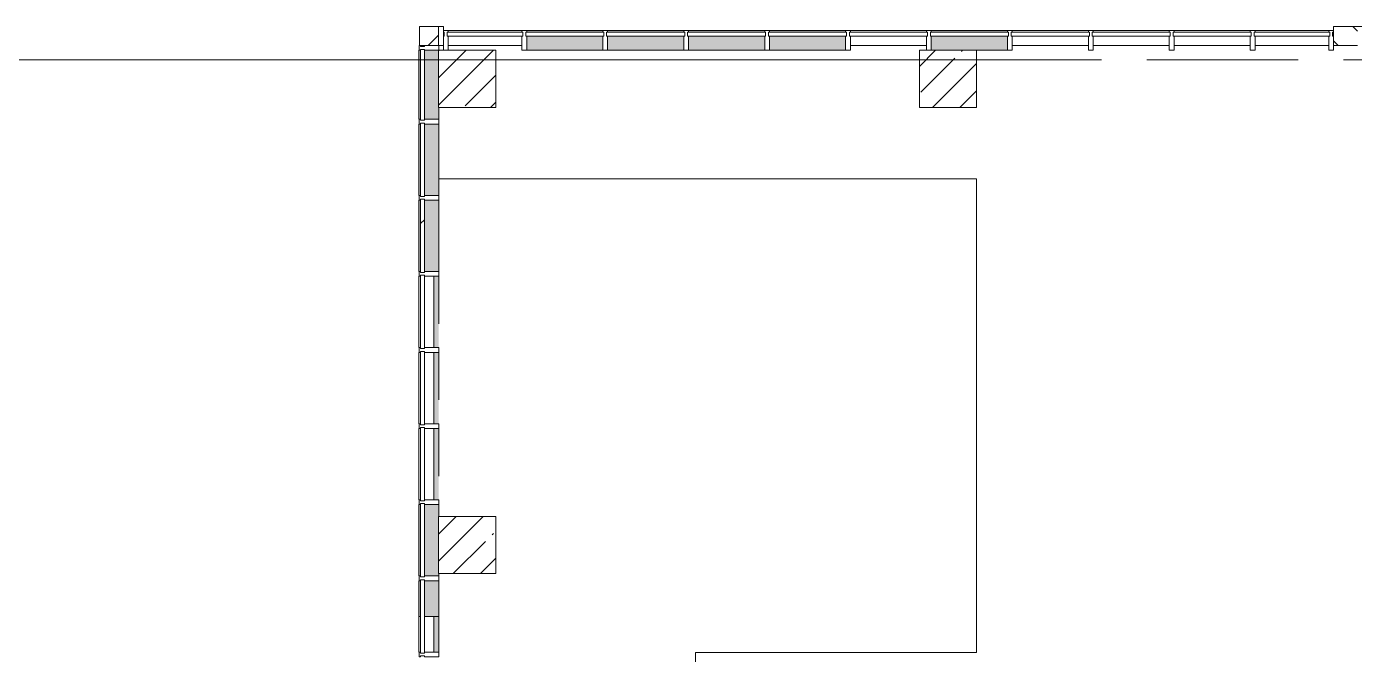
# Model space of a CAD drawing. Header units: millimetres. Extents: x 81731 to 272849, y -8553 to 29000.
# Drawn here: x 145571 to 159518, y 20750 to 27350 of the extents above; entities that cross this region are included whole.
import ezdxf

# ---------------------------------------------------------------- set-up
doc = ezdxf.new("R2010")
doc.units = ezdxf.units.MM
doc.linetypes.add('200_ШТРИХ__ш1_п0_6_', pattern=[800, 500, -300])
doc.linetypes.add('Осевая', pattern=[3175, 635, -476.25, 1587.5, -476.25])
for name, color, linetype, lineweight in [('A-DETL-MBND-1', 7, '200_ШТРИХ__ш1_п0_6_', 9), ('A-GLAZ-CURT-2', 7, 'Continuous', 5), ('A-GLAZ-CWMG-2', 7, 'Continuous', 5), ('A-WALL-6', 7, 'Continuous', 5), ('S-COLS-1', 7, 'Continuous', 5), ('Оси', 7, 'Continuous', 9), ('Оси-2', 7, 'Осевая', 9)]:
    doc.layers.add(name, color=color, linetype=linetype, lineweight=lineweight)
doc.layers.add('A-FLOR-1', color=7, linetype='Continuous', lineweight=5, true_color=0xaaaaaa)
doc.layers.add('A-GLAZ-CWMG-3', color=7, linetype='Continuous', lineweight=5, true_color=0x383e42)

# ---------------------------------------------------------------- blocks, each defined once
blk = doc.blocks.new('Прямоугольный импост - Импост структурный с накладкой - 190мм-22856805-2_4_3_птичка')
at = {"layer": 'A-GLAZ-CWMG-2'}
for p, q in [((0, 17), (-50, 17)), ((-50, 17), (-50, 0)), ((-50, 0), (-40, 0)), ((-40, 0), (-40, -40)), ((-10, -40), (-10, 0)), ((-10, 0), (0, 0)), ((0, 11), (0, 17)), ((-40, -40), (-50, -40)), ((-50, -40), (-50, -190)), ((0, -40), (-10, -40)), ((-50, -190), (0, -190))]:
    blk.add_line(p, q, dxfattribs=at)
blk = doc.blocks.new('Системная панель - Стекло - 40мм-22858580-2_4_3_птичка')
at = {"layer": 'A-GLAZ-CURT-2'}
for p, q in [((372.5, 40), (-372.5, 40)), ((-372.5, 40), (-372.5, 0)), ((-372.5, 0), (372.5, 0)), ((372.5, 0), (372.5, 40))]:
    blk.add_line(p, q, dxfattribs=at)
blk = doc.blocks.new('Системная панель - Стекло - 40мм-V103-2_4_3_птичка')
at = {"layer": 'A-GLAZ-CURT-2'}
for p, q in [((385, 40), (-385, 40)), ((-385, 40), (-385, 0)), ((-385, 0), (385, 0)), ((385, 0), (385, 40))]:
    blk.add_line(p, q, dxfattribs=at)
blk = doc.blocks.new('Прямоугольный импост - Импост структурный с накладкой - 190мм-22856798-2_4_3_птичка')
at = {"layer": 'A-GLAZ-CWMG-2'}
for p, q in [((-25, 0), (-25, 17)), ((-25, 17), (25, 17)), ((-15, 0), (-25, 0)), ((-15, -40), (-15, 0)), ((25, 0), (15, 0)), ((15, 0), (15, -40)), ((25, 17), (25, 0)), ((-25, -190), (-25, -40)), ((-25, -40), (-15, -40)), ((15, -40), (25, -40)), ((25, -40), (25, -190)), ((25, -190), (-25, -190))]:
    blk.add_line(p, q, dxfattribs=at)
blk = doc.blocks.new('Прямоугольный импост - Импост структурный с накладкой - 160мм-22858437-2_4_3_птичка')
at = {"layer": 'A-GLAZ-CWMG-2'}
for p, q in [((3854, 23925), (3854, 23175)), ((4011, 23925), (4011, 23175))]:
    blk.add_line(p, q, dxfattribs=at)
blk = doc.blocks.new('Системная панель - Стекло - 40мм-V104-2_4_3_птичка')
at = {"layer": 'A-GLAZ-CURT-2'}
for p, q in [((385, 40), (-385, 40)), ((-385, 40), (-385, 0)), ((-385, 0), (385, 0)), ((385, 0), (385, 40))]:
    blk.add_line(p, q, dxfattribs=at)
blk = doc.blocks.new('Системная панель - Стекло - 40мм-V105-2_4_3_птичка')
at = {"layer": 'A-GLAZ-CURT-2'}
h = blk.add_hatch(dxfattribs=at)
h.set_pattern_fill('FP_83', color=256, style=0, pattern_type=2)
h.set_pattern_definition([(135, (23850.1, -4371.1), (-1414.21, -1414.21), [1000, -3000]), (135, (24350.1, -5371.1), (-1414.21, -1414.21), [3000, -1000]), (135, (24850.1, -3371.1), (-1414.21, -1414.21), [1000, -3000])])
h.paths.add_polyline_path([(385, 40), (-385, 40), (-385, 0), (385, 0)])
for p, q in [((385, 40), (-385, 40)), ((-385, 40), (-385, 0)), ((-385, 0), (385, 0)), ((385, 0), (385, 40))]:
    blk.add_line(p, q, dxfattribs=at)
blk = doc.blocks.new('Системная панель - Стекло - 40мм-22856069-2_4_3_птичка')
at = {"layer": 'A-GLAZ-CURT-2'}
for p, q in [((397.5, 0), (-397.5, 0)), ((-397.5, 0), (-397.5, -40)), ((397.5, -40), (397.5, 0)), ((-397.5, -40), (397.5, -40))]:
    blk.add_line(p, q, dxfattribs=at)
blk = doc.blocks.new('Системная панель - Стекло - 40мм-22856070-2_4_3_птичка')
at = {"layer": 'A-GLAZ-CURT-2'}
h = blk.add_hatch(dxfattribs=at)
h.set_pattern_fill('FP_84', color=256, style=0, pattern_type=2)
h.set_pattern_definition([(45, (-9285, -26790), (-1414.21, 1414.21), [1000, -3000]), (45, (-10285, -27290), (-1414.21, 1414.21), [3000, -1000]), (45, (-8285, -27790), (-1414.21, 1414.21), [1000, -3000])])
h.paths.add_polyline_path([(410, -40), (410, 0), (-410, 0), (-410, -40)])
for p, q in [((410, 0), (-410, 0)), ((-410, 0), (-410, -40)), ((-410, -40), (410, -40)), ((410, -40), (410, 0))]:
    blk.add_line(p, q, dxfattribs=at)
blk = doc.blocks.new('Системная панель - Стекло - 40мм-V106-2_4_3_птичка')
at = {"layer": 'A-GLAZ-CURT-2'}
for p, q in [((410, 0), (-410, 0)), ((-410, 0), (-410, -40)), ((-410, -40), (410, -40)), ((410, -40), (410, 0))]:
    blk.add_line(p, q, dxfattribs=at)
blk = doc.blocks.new('Системная панель - Стекло - 40мм-22856305-2_4_3_птичка')
at = {"layer": 'A-GLAZ-CURT-2'}
h = blk.add_hatch(dxfattribs=at)
h.set_pattern_fill('FP_85', color=256, style=0, pattern_type=2)
h.set_pattern_definition([(45, (-11835.1, -26790), (-1414.21, 1414.21), [1000, -3000]), (45, (-12835.1, -27290), (-1414.21, 1414.21), [3000, -1000]), (45, (-10835.1, -27790), (-1414.21, 1414.21), [1000, -3000])])
h.paths.add_polyline_path([(410, -40), (410, 0), (-410, 0), (-410, -40)])
for p, q in [((410, 0), (-410, 0)), ((-410, 0), (-410, -40)), ((-410, -40), (410, -40)), ((410, -40), (410, 0))]:
    blk.add_line(p, q, dxfattribs=at)
blk = doc.blocks.new('Системная панель - Стекло - 40мм-V107-2_4_3_птичка')
at = {"layer": 'A-GLAZ-CURT-2'}
for p, q in [((410, 0), (-410, 0)), ((-410, 0), (-410, -40)), ((-410, -40), (410, -40)), ((410, -40), (410, 0))]:
    blk.add_line(p, q, dxfattribs=at)
blk = doc.blocks.new('Системная панель - Стекло - 40мм-V108-2_4_3_птичка')
at = {"layer": 'A-GLAZ-CURT-2'}
for p, q in [((397.5, 0), (-397.5, 0)), ((-397.5, 0), (-397.5, -40)), ((397.5, -40), (397.5, 0)), ((-397.5, -40), (397.5, -40))]:
    blk.add_line(p, q, dxfattribs=at)
blk = doc.blocks.new('Прямоугольный импост - Импост структурный с накладкой - 190мм-22856073-2_4_3_птичка')
at = {"layer": 'A-GLAZ-CWMG-2'}
for p, q in [((-50, 40), (-50, 190)), ((-50, 190), (0, 190)), ((0, 190), (0, 40)), ((-40, 40), (-50, 40)), ((-50, -17), (-50, 0)), ((-50, 0), (-40, 0)), ((-40, 0), (-40, 40)), ((-10, 40), (-10, 0)), ((0, 40), (-10, 40)), ((-10, 0), (0, 0)), ((0, 0), (0, -17)), ((0, -17), (-50, -17))]:
    blk.add_line(p, q, dxfattribs=at)
blk = doc.blocks.new('Прямоугольный импост - Импост структурный с накладкой - 160мм-22794259-2_4_3_птичка')
at = {"layer": 'A-GLAZ-CWMG-2'}
for p, q in [((4160, 27307), (4935, 27307)), ((4160, 27150), (4935, 27150))]:
    blk.add_line(p, q, dxfattribs=at)
blk = doc.blocks.new('Прямоугольный импост - Импост структурный с накладкой - 160мм-20149070-2_4_3_птичка')
at = {"layer": 'A-GLAZ-CWMG-2'}
for p, q in [((8385, 27307), (9185, 27307)), ((8385, 27150), (9185, 27150))]:
    blk.add_line(p, q, dxfattribs=at)
blk = doc.blocks.new('Прямоугольный импост - Импост структурный с накладкой - 160мм-22794460-2_4_3_птичка')
at = {"layer": 'A-GLAZ-CWMG-2'}
for p, q in [((10935, 27307), (11285, 27307)), ((10935, 27150), (11285, 27150))]:
    blk.add_line(p, q, dxfattribs=at)
blk = doc.blocks.new('Прямоугольный импост - Импост структурный с накладкой - 160мм-22794342-2_4_3_птичка')
at = {"layer": 'A-GLAZ-CWMG-2'}
for p, q in [((11285, 27307), (11735, 27307)), ((11285, 27150), (11735, 27150))]:
    blk.add_line(p, q, dxfattribs=at)
blk = doc.blocks.new('Прямоугольный импост - Импост структурный с накладкой - 190мм-22856065-2_4_3_птичка')
at = {"layer": 'A-GLAZ-CWMG-2'}
for p, q in [((-25, 40), (-25, 190)), ((-25, 190), (25, 190)), ((25, 190), (25, 40)), ((-15, 40), (-25, 40)), ((-25, -17), (-25, 0)), ((-25, 0), (-15, 0)), ((-15, 0), (-15, 40)), ((15, 40), (15, 0)), ((25, 40), (15, 40)), ((15, 0), (25, 0)), ((25, 0), (25, -17)), ((25, -17), (-25, -17))]:
    blk.add_line(p, q, dxfattribs=at)
blk = doc.blocks.new('Прямоугольный импост - Импост структурный с накладкой - 190мм-V109-2_4_3_птичка')
at = {"layer": 'A-GLAZ-CWMG-2'}
for p, q in [((-50, 190), (-50, 40)), ((0, 40), (0, 190)), ((-50, 40), (-40, 40)), ((-40, 0), (-50, 0)), ((-50, 0), (-50, -17)), ((-40, 40), (-40, 0)), ((-10, 0), (-10, 40)), ((-10, 40), (0, 40)), ((0, 0), (-10, 0)), ((0, -17), (0, 0)), ((-50, -17), (0, -17))]:
    blk.add_line(p, q, dxfattribs=at)
blk = doc.blocks.new('Системная панель - Стекло - 40мм-V132-2_4_3_птичка')
at = {"layer": 'A-GLAZ-CURT-2'}
h = blk.add_hatch(dxfattribs=at)
h.set_pattern_fill('FP_102', color=256, style=0, pattern_type=2)
h.set_pattern_definition([(135, (24650.1, -4371.1), (-1414.21, -1414.21), [1000, -3000]), (135, (25150.1, -5371.1), (-1414.21, -1414.21), [3000, -1000]), (135, (25650.1, -3371.1), (-1414.21, -1414.21), [1000, -3000])])
h.paths.add_polyline_path([(385, 40), (-385, 40), (-385, 0), (385, 0)])
for p, q in [((385, 40), (-385, 40)), ((-385, 40), (-385, 0)), ((-385, 0), (385, 0)), ((385, 0), (385, 40))]:
    blk.add_line(p, q, dxfattribs=at)
blk = doc.blocks.new('Прямоугольный импост - Импост структурный с накладкой - 190мм-V133-2_4_3_птичка')
at = {"layer": 'A-GLAZ-CWMG-3'}
for points in [[(3871, 24775), (3871, 25525), (3854, 25525), (3854, 24775)], [(4061, 24775), (4061, 25525), (3911, 25525), (3911, 24775)]]:
    blk.add_hatch(color=256, dxfattribs=at).paths.add_polyline_path(points)
at = {"layer": 'A-GLAZ-CWMG-2'}
for p, q in [((3854, 25525), (3854, 24775)), ((4061, 25525), (4061, 24775))]:
    blk.add_line(p, q, dxfattribs=at)
blk = doc.blocks.new('Системная панель - Стекло - 40мм-V134-2_4_3_птичка')
at = {"layer": 'A-GLAZ-CURT-2'}
for p, q in [((410, 0), (-410, 0)), ((-410, 0), (-410, -40)), ((-410, -40), (410, -40)), ((410, -40), (410, 0))]:
    blk.add_line(p, q, dxfattribs=at)
blk = doc.blocks.new('Прямоугольный импост - Импост структурный с накладкой - 190мм-23186024-2_4_3_птичка')
at = {"layer": 'A-GLAZ-CWMG-3'}
for points in [[(9987, 27290), (10035, 27290), (10035, 27307), (9235, 27307), (9235, 27290)], [(9987, 27100), (10035, 27100), (10035, 27250), (9235, 27250), (9235, 27100), (9710, 27100)]]:
    blk.add_hatch(color=256, dxfattribs=at).paths.add_polyline_path(points)
at = {"layer": 'A-GLAZ-CWMG-2'}
for p, q in [((9235, 27307), (10035, 27307)), ((9710, 27100), (10035, 27100))]:
    blk.add_line(p, q, dxfattribs=at)
blk = doc.blocks.new('Прямоугольный импост - Импост структурный с накладкой - 190мм-V135-2_4_3_птичка')
at = {"layer": 'A-GLAZ-CWMG-2'}
for p, q in [((-25, 40), (-25, 190)), ((25, 190), (25, 40)), ((-15, 40), (-25, 40)), ((-25, -17), (-25, 0)), ((-25, 0), (-15, 0)), ((-15, 0), (-15, 40)), ((15, 40), (15, 0)), ((25, 40), (15, 40)), ((15, 0), (25, 0)), ((25, 0), (25, -17)), ((25, -17), (-25, -17))]:
    blk.add_line(p, q, dxfattribs=at)
blk = doc.blocks.new('Системная панель - Стекло - 40мм-V136-2_4_3_птичка')
at = {"layer": 'A-GLAZ-CURT-2'}
for p, q in [((410, 0), (-410, 0)), ((-410, 0), (-410, -40)), ((-410, -40), (410, -40)), ((410, -40), (410, 0))]:
    blk.add_line(p, q, dxfattribs=at)
blk = doc.blocks.new('Прямоугольный импост - Импост структурный с накладкой - 190мм-V137-2_4_3_птичка')
at = {"layer": 'A-GLAZ-CWMG-3'}
for points in [[(8132, 27290), (8335, 27290), (8335, 27307), (7535, 27307), (7535, 27290)], [(8132, 27100), (8335, 27100), (8335, 27250), (7535, 27250), (7535, 27100)]]:
    blk.add_hatch(color=256, dxfattribs=at).paths.add_polyline_path(points)
at = {"layer": 'A-GLAZ-CWMG-2'}
for p, q in [((7535, 27307), (8335, 27307)), ((7535, 27100), (8335, 27100))]:
    blk.add_line(p, q, dxfattribs=at)
blk = doc.blocks.new('Системная панель - Стекло - 40мм-V163-2_4_3_птичка')
at = {"layer": 'A-GLAZ-CURT-2'}
for p, q in [((410, 0), (-410, 0)), ((-410, 0), (-410, -40)), ((-410, -40), (410, -40)), ((410, -40), (410, 0))]:
    blk.add_line(p, q, dxfattribs=at)
blk = doc.blocks.new('Системная панель - Стекло - 40мм-V164-2_4_3_птичка')
at = {"layer": 'A-GLAZ-CURT-2'}
for p, q in [((410, 0), (-410, 0)), ((-410, 0), (-410, -40)), ((-410, -40), (410, -40)), ((410, -40), (410, 0))]:
    blk.add_line(p, q, dxfattribs=at)
blk = doc.blocks.new('Прямоугольный импост - Импост структурный с накладкой - 190мм-22858574-2_4_3_птичка')
at = {"layer": 'A-GLAZ-CWMG-3'}
for points in [[(3871, 26375), (3871, 27100), (3854, 27100), (3854, 26375)], [(4061, 26375), (4060, 27100), (3911, 27100), (3911, 26375), (4060, 26375)]]:
    blk.add_hatch(color=256, dxfattribs=at).paths.add_polyline_path(points)
at = {"layer": 'A-GLAZ-CWMG-2'}
for p, q in [((3854, 27100), (3854, 26375)), ((4061, 26500), (4061, 26375))]:
    blk.add_line(p, q, dxfattribs=at)
blk = doc.blocks.new('Системная панель - Стекло - 40мм-22861488-2_4_3_птичка')
at = {"layer": 'A-GLAZ-CURT-2'}
for p, q in [((385, 40), (-385, 40)), ((-385, 40), (-385, 0)), ((-385, 0), (385, 0)), ((385, 0), (385, 40))]:
    blk.add_line(p, q, dxfattribs=at)
blk = doc.blocks.new('Прямоугольный импост - Импост структурный с накладкой - 190мм-23998948-2_4_3_птичка')
at = {"layer": 'A-GLAZ-CWMG-3'}
for points in [[(3871, 21150), (3871, 21525), (3854, 21525), (3854, 21150)], [(4061, 21150), (4061, 21525), (3911, 21525), (3911, 21150)]]:
    blk.add_hatch(color=256, dxfattribs=at).paths.add_polyline_path(points)
at = {"layer": 'A-GLAZ-CWMG-2'}
for p, q in [((3854, 21525), (3854, 21150)), ((4061, 21525), (4061, 21150)), ((3871, 21150), (3854, 21150)), ((4061, 21150), (3911, 21150))]:
    blk.add_line(p, q, dxfattribs=at)
blk = doc.blocks.new('BSC_Колонна _Прямоугольная - 200х200-22401950-2_4_3_птичка')
at = {"layer": 'S-COLS-1'}
h = blk.add_hatch(dxfattribs=at)
h.set_pattern_fill('FP_132', color=256, style=0, pattern_type=2)
h.set_pattern_definition([(45, (-3960, -27250), (-176.7767, 176.7767), [])])
h.paths.add_polyline_path([(100, -100), (100, 100), (-100, 100), (-100, -100)])
for p, q in [((100, 100), (-100, 100)), ((-100, 100), (-100, -100)), ((100, -100), (100, 100)), ((-100, -100), (100, -100))]:
    blk.add_line(p, q, dxfattribs=at)
blk = doc.blocks.new('Системная панель - Стекло - 40мм-V177-2_4_3_птичка')
at = {"layer": 'A-GLAZ-CURT-2'}
h = blk.add_hatch(dxfattribs=at)
h.set_pattern_fill('FP_133', color=256, style=0, pattern_type=2)
h.set_pattern_definition([(45, (-6735, -26790), (-1414.21, 1414.21), [1000, -3000]), (45, (-7735, -27290), (-1414.21, 1414.21), [3000, -1000]), (45, (-5735, -27790), (-1414.21, 1414.21), [1000, -3000])])
h.paths.add_polyline_path([(410, -40), (410, 0), (-410, 0), (-410, -40), (42, -40)])
for p, q in [((410, 0), (-410, 0)), ((-410, 0), (-410, -40)), ((-410, -40), (410, -40)), ((410, -40), (410, 0))]:
    blk.add_line(p, q, dxfattribs=at)
blk = doc.blocks.new('Системная панель - Стекло - 40мм-V178-2_4_3_птичка')
at = {"layer": 'A-GLAZ-CURT-2'}
for p, q in [((385, 40), (-385, 40)), ((-385, 40), (-385, 0)), ((-385, 0), (385, 0)), ((385, 0), (385, 40))]:
    blk.add_line(p, q, dxfattribs=at)
blk = doc.blocks.new('Прямоугольный импост - Импост структурный с накладкой - 160мм-23998949-2_4_3_птичка')
at = {"layer": 'A-GLAZ-CWMG-2'}
for p, q in [((3854, 21150), (3871, 21150)), ((3854, 21150), (3854, 20775)), ((3911, 21150), (4011, 21150)), ((4011, 21150), (4011, 20775))]:
    blk.add_line(p, q, dxfattribs=at)
blk = doc.blocks.new('BSC_Колонна _Прямоугольная - 600х600-V182-2_4_3_птичка')
at = {"layer": 'S-COLS-1'}
h = blk.add_hatch(dxfattribs=at)
h.set_pattern_fill('FP_136', color=256, style=0, pattern_type=2)
h.set_pattern_definition([(45, (-9410, -26800), (-285.123, 285.123), []), (45, (-9124.88, -26800), (-285.123, 285.123), [504.031, -100.806, 16.764, -84.042])])
h.paths.add_polyline_path([(-300, -300), (300, -300), (300, 300), (-300, 300)])
for p, q in [((300, 300), (-300, 300)), ((-300, 300), (-300, -300)), ((300, -300), (300, 300)), ((-300, -300), (300, -300))]:
    blk.add_line(p, q, dxfattribs=at)
blk = doc.blocks.new('BSC_Колонна _Прямоугольная - 600х600-V183-2_4_3_птичка')
at = {"layer": 'S-COLS-1'}
h = blk.add_hatch(dxfattribs=at)
h.set_pattern_fill('FP_137', color=256, style=0, pattern_type=2)
h.set_pattern_definition([(45, (-4360, -26800), (-285.123, 285.123), []), (45, (-4074.88, -26800), (-285.123, 285.123), [504.031, -100.806, 16.764, -84.042])])
h.paths.add_polyline_path([(-300, -300), (300, -300), (300, 300), (-300, 300), (-300, 39)])
for p, q in [((300, 300), (-300, 300)), ((-300, 300), (-300, -300)), ((300, -300), (300, 300)), ((-300, -300), (300, -300))]:
    blk.add_line(p, q, dxfattribs=at)
blk = doc.blocks.new('BSC_Колонна _Прямоугольная - 600х600-V184-2_4_3_птичка')
at = {"layer": 'S-COLS-1'}
h = blk.add_hatch(dxfattribs=at)
h.set_pattern_fill('FP_139', color=256, style=0, pattern_type=2)
h.set_pattern_definition([(45, (-4360, -21900), (-285.123, 285.123), []), (45, (-4074.88, -21900), (-285.123, 285.123), [504.031, -100.806, 16.764, -84.042])])
h.paths.add_polyline_path([(-300, -300), (300, -300), (300, 300), (-300, 300), (-300, -267)])
for p, q in [((300, 300), (-300, 300)), ((-300, 300), (-300, -300)), ((300, -300), (300, 300)), ((-300, -300), (300, -300))]:
    blk.add_line(p, q, dxfattribs=at)
blk = doc.blocks.new('Системная панель - Стекло - 40мм-V191-2_4_3_птичка')
at = {"layer": 'A-GLAZ-CURT-2'}
for p, q in [((385, 40), (-385, 40)), ((-385, 40), (-385, 0)), ((-385, 0), (385, 0)), ((385, 0), (385, 40))]:
    blk.add_line(p, q, dxfattribs=at)
blk = doc.blocks.new('Прямоугольный импост - Импост структурный с накладкой - 190мм-V192-2_4_3_птичка')
at = {"layer": 'A-GLAZ-CWMG-3'}
for points in [[(3871, 21575), (3871, 22325), (3854, 22325), (3854, 21575)], [(4061, 21575), (4060, 22325), (3911, 22325), (3911, 21575), (4060, 21575)]]:
    blk.add_hatch(color=256, dxfattribs=at).paths.add_polyline_path(points)
at = {"layer": 'A-GLAZ-CWMG-2'}
for p, q in [((3854, 22325), (3854, 21575)), ((4061, 22325), (4061, 22200)), ((4061, 21600), (4061, 21575))]:
    blk.add_line(p, q, dxfattribs=at)
blk = doc.blocks.new('Прямоугольный импост - Импост структурный с накладкой - 190мм-V210-2_4_3_птичка')
at = {"layer": 'A-DETL-MBND-1'}
blk.add_hatch(color=256, dxfattribs=at).paths.add_polyline_path([(4061, 23975), (4061, 24725), (4011, 24725), (4011, 23975)])
blk.add_line((4061, 24725), (4061, 23975), dxfattribs=at)
blk = doc.blocks.new('Прямоугольный импост - Импост структурный с накладкой - 190мм-23998951-2_4_3_птичка')
at = {"layer": 'A-DETL-MBND-1'}
blk.add_hatch(color=256, dxfattribs=at).paths.add_polyline_path([(4061, 20775), (4061, 21150), (4011, 21150), (4011, 20775)])
blk.add_line((4061, 21150), (4061, 20775), dxfattribs=at)

msp = doc.modelspace()

# ---------------------------------------------------------------- hatches: boundary and pattern name
at = {"layer": 'A-WALL-6'}
h = msp.add_hatch(dxfattribs=at)
h.set_pattern_fill('FP_76', color=256, style=0, pattern_type=2)
h.set_pattern_definition([(135, (145838.57, 0), (-176.7767, -176.7767), [])])
h.paths.add_polyline_path([(159535.7, 27150), (159548.6, 27150), (159548.6, 27350), (159298.8, 27350), (159298.8, 27150)])
h.paths.add_polyline_path([(149898.6, 27150), (149948.6, 27150), (149948.6, 27350), (149898.6, 27350)])

# ---------------------------------------------------------------- linework, layer by layer
at = {"layer": 'A-FLOR-1'}
for p, q in [((155548.6, 25750), (149899.7, 25750)), ((155548.6, 20770), (155548.6, 25750)), ((152598.6, 15200), (152598.6, 20770)), ((152598.6, 20770), (155548.6, 20770))]:
    msp.add_line(p, q, dxfattribs=at)
at = {"layer": 'A-WALL-6'}
for p, q in [((149948.6, 27350), (149898.6, 27350)), ((149948.6, 27150), (149948.6, 27350)), ((160948.8, 27350), (159298.8, 27350)), ((159298.8, 27350), (159298.8, 27150)), ((149898.6, 27150), (149948.6, 27150)), ((159298.8, 27150), (159548.6, 27150))]:
    msp.add_line(p, q, dxfattribs=at)
at = {"layer": 'Оси'}
msp.add_line((143727.6, 27000), (156227.6, 27000), dxfattribs=at)
at = {"layer": 'Оси-2'}
msp.add_line((156227.6, 27000), (167198.6, 27000), dxfattribs=at)

# ---------------------------------------------------------------- block references
at = {"layer": 'A-DETL-MBND-1'}
for name, p in [('Прямоугольный импост - Импост структурный с накладкой - 190мм-V210-2_4_3_птичка', (145838.6, 0)), ('Прямоугольный импост - Импост структурный с накладкой - 190мм-V210-2_4_3_птичка', (145838.6, -800)), ('Прямоугольный импост - Импост структурный с накладкой - 190мм-V210-2_4_3_птичка', (145838.6, -1600)), ('Прямоугольный импост - Импост структурный с накладкой - 190мм-23998951-2_4_3_птичка', (145838.6, 0))]:
    msp.add_blockref(name, p, dxfattribs=at)
at = {"layer": 'A-GLAZ-CURT-2'}
for name, p in [('Системная панель - Стекло - 40мм-22856069-2_4_3_птичка', (150386.1, 27290)), ('Системная панель - Стекло - 40мм-V164-2_4_3_птичка', (151223.6, 27290)), ('Системная панель - Стекло - 40мм-V177-2_4_3_птичка', (152073.6, 27290)), ('Системная панель - Стекло - 40мм-V163-2_4_3_птичка', (152923.6, 27290)), ('Системная панель - Стекло - 40мм-V136-2_4_3_птичка', (153773.6, 27290)), ('Системная панель - Стекло - 40мм-22856070-2_4_3_птичка', (154623.6, 27290)), ('Системная панель - Стекло - 40мм-V134-2_4_3_птичка', (155473.6, 27290)), ('Системная панель - Стекло - 40мм-V106-2_4_3_птичка', (156323.6, 27290)), ('Системная панель - Стекло - 40мм-22856305-2_4_3_птичка', (157173.7, 27290)), ('Системная панель - Стекло - 40мм-V107-2_4_3_птичка', (158023.8, 27290)), ('Системная панель - Стекло - 40мм-V108-2_4_3_птичка', (158861.3, 27290))]:
    msp.add_blockref(name, p, dxfattribs=at)
at = {"layer": 'A-GLAZ-CURT-2', "rotation": 269.9999999999999}
for name, p in [('Системная панель - Стекло - 40мм-22858580-2_4_3_птичка', (149709.7, 26737.6)), ('Системная панель - Стекло - 40мм-V178-2_4_3_птичка', (149709.7, 25950.1)), ('Системная панель - Стекло - 40мм-V132-2_4_3_птичка', (149709.7, 25150.1)), ('Системная панель - Стекло - 40мм-V105-2_4_3_птичка', (149709.7, 24350.1)), ('Системная панель - Стекло - 40мм-V103-2_4_3_птичка', (149709.7, 23550.1)), ('Системная панель - Стекло - 40мм-V104-2_4_3_птичка', (149709.7, 22750.1)), ('Системная панель - Стекло - 40мм-V191-2_4_3_птичка', (149709.7, 21950.1)), ('Системная панель - Стекло - 40мм-22861488-2_4_3_птичка', (149709.7, 21150.1))]:
    msp.add_blockref(name, p, dxfattribs=at)
at = {"layer": 'A-GLAZ-CWMG-2'}
for name, p, rotation in [('Прямоугольный импост - Импост структурный с накладкой - 190мм-V109-2_4_3_птичка', (149948.6, 27290), 180), ('Прямоугольный импост - Импост структурный с накладкой - 190мм-22856805-2_4_3_птичка', (149709.7, 27150.1), 89.99999999999991)]:
    msp.add_blockref(name, p, dxfattribs=dict(at, rotation=rotation))
for name, p in [('Прямоугольный импост - Импост структурный с накладкой - 160мм-22794259-2_4_3_птичка', (145838.6, 0)), ('Прямоугольный импост - Импост структурный с накладкой - 190мм-V137-2_4_3_птичка', (143288.6, 0)), ('Прямоугольный импост - Импост структурный с накладкой - 190мм-V137-2_4_3_птичка', (144138.6, 0)), ('Прямоугольный импост - Импост структурный с накладкой - 190мм-V137-2_4_3_птичка', (144988.6, 0)), ('Прямоугольный импост - Импост структурный с накладкой - 190мм-V137-2_4_3_птичка', (145838.6, 0)), ('Прямоугольный импост - Импост структурный с накладкой - 160мм-20149070-2_4_3_птичка', (145838.6, 0)), ('Прямоугольный импост - Импост структурный с накладкой - 190мм-23186024-2_4_3_птичка', (145838.6, 0)), ('Прямоугольный импост - Импост структурный с накладкой - 160мм-20149070-2_4_3_птичка', (147538.6, 0)), ('Прямоугольный импост - Импост структурный с накладкой - 160мм-22794460-2_4_3_птичка', (145838.6, 0)), ('Прямоугольный импост - Импост структурный с накладкой - 160мм-22794342-2_4_3_птичка', (145838.6, 0)), ('Прямоугольный импост - Импост структурный с накладкой - 160мм-20149070-2_4_3_птичка', (149238.8, 0)), ('Прямоугольный импост - Импост структурный с накладкой - 160мм-22794259-2_4_3_птичка', (154313.8, 0)), ('Прямоугольный импост - Импост структурный с накладкой - 190мм-22858574-2_4_3_птичка', (145838.6, 0)), ('Прямоугольный импост - Импост структурный с накладкой - 190мм-V133-2_4_3_птичка', (145838.6, 800)), ('Прямоугольный импост - Импост структурный с накладкой - 190мм-V133-2_4_3_птичка', (145838.6, 0)), ('Прямоугольный импост - Импост структурный с накладкой - 160мм-22858437-2_4_3_птичка', (145838.6, 800)), ('Прямоугольный импост - Импост структурный с накладкой - 160мм-22858437-2_4_3_птичка', (145838.6, 0)), ('Прямоугольный импост - Импост структурный с накладкой - 160мм-22858437-2_4_3_птичка', (145838.6, -800)), ('Прямоугольный импост - Импост структурный с накладкой - 190мм-V192-2_4_3_птичка', (145838.6, 0)), ('Прямоугольный импост - Импост структурный с накладкой - 190мм-23998948-2_4_3_птичка', (145838.6, 0)), ('Прямоугольный импост - Импост структурный с накладкой - 160мм-23998949-2_4_3_птичка', (145838.6, 0))]:
    msp.add_blockref(name, p, dxfattribs=at)
at = {"layer": 'A-GLAZ-CWMG-2', "extrusion": (0, 0, -1)}
for name, p, rotation in [('Прямоугольный импост - Импост структурный с накладкой - 190мм-22856065-2_4_3_птичка', (-150798.6, 27290), 180), ('Прямоугольный импост - Импост структурный с накладкой - 190мм-22856065-2_4_3_птичка', (-151648.6, 27290), 180), ('Прямоугольный импост - Импост структурный с накладкой - 190мм-22856065-2_4_3_птичка', (-152498.6, 27290), 180), ('Прямоугольный импост - Импост структурный с накладкой - 190мм-22856065-2_4_3_птичка', (-153348.6, 27290), 180), ('Прямоугольный импост - Импост структурный с накладкой - 190мм-22856065-2_4_3_птичка', (-154198.6, 27290), 180), ('Прямоугольный импост - Импост структурный с накладкой - 190мм-V135-2_4_3_птичка', (-155048.6, 27290), 180), ('Прямоугольный импост - Импост структурный с накладкой - 190мм-22856065-2_4_3_птичка', (-155898.6, 27290), 180), ('Прямоугольный импост - Импост структурный с накладкой - 190мм-22856065-2_4_3_птичка', (-156748.6, 27290), 180), ('Прямоугольный импост - Импост структурный с накладкой - 190мм-22856065-2_4_3_птичка', (-157598.8, 27290), 180), ('Прямоугольный импост - Импост структурный с накладкой - 190мм-22856065-2_4_3_птичка', (-158448.8, 27290), 180), ('Прямоугольный импост - Импост структурный с накладкой - 190мм-22856073-2_4_3_птичка', (-159298.8, 27290), 180), ('Прямоугольный импост - Импост структурный с накладкой - 190мм-22856798-2_4_3_птичка', (-149709.7, 26350.1), 270.0000000000001), ('Прямоугольный импост - Импост структурный с накладкой - 190мм-22856798-2_4_3_птичка', (-149709.7, 25550.1), 270.0000000000001), ('Прямоугольный импост - Импост структурный с накладкой - 190мм-22856798-2_4_3_птичка', (-149709.7, 24750.1), 270.0000000000001), ('Прямоугольный импост - Импост структурный с накладкой - 190мм-22856798-2_4_3_птичка', (-149709.7, 23950.1), 270.0000000000001), ('Прямоугольный импост - Импост структурный с накладкой - 190мм-22856798-2_4_3_птичка', (-149709.7, 23150.1), 270.0000000000001), ('Прямоугольный импост - Импост структурный с накладкой - 190мм-22856798-2_4_3_птичка', (-149709.7, 22350.1), 270.0000000000001), ('Прямоугольный импост - Импост структурный с накладкой - 190мм-22856798-2_4_3_птичка', (-149709.7, 21550.1), 270.0000000000001), ('Прямоугольный импост - Импост структурный с накладкой - 190мм-22856798-2_4_3_птичка', (-149709.7, 20750.1), 270.0000000000001)]:
    msp.add_blockref(name, p, dxfattribs=dict(at, rotation=rotation))
at = {"layer": 'S-COLS-1'}
for name, p in [('BSC_Колонна _Прямоугольная - 200х200-22401950-2_4_3_птичка', (149798.6, 27250)), ('BSC_Колонна _Прямоугольная - 600х600-V183-2_4_3_птичка', (150198.6, 26800)), ('BSC_Колонна _Прямоугольная - 600х600-V182-2_4_3_птичка', (155248.6, 26800)), ('BSC_Колонна _Прямоугольная - 600х600-V184-2_4_3_птичка', (150198.6, 21900))]:
    msp.add_blockref(name, p, dxfattribs=at)

doc.saveas('drawing.dxf')
